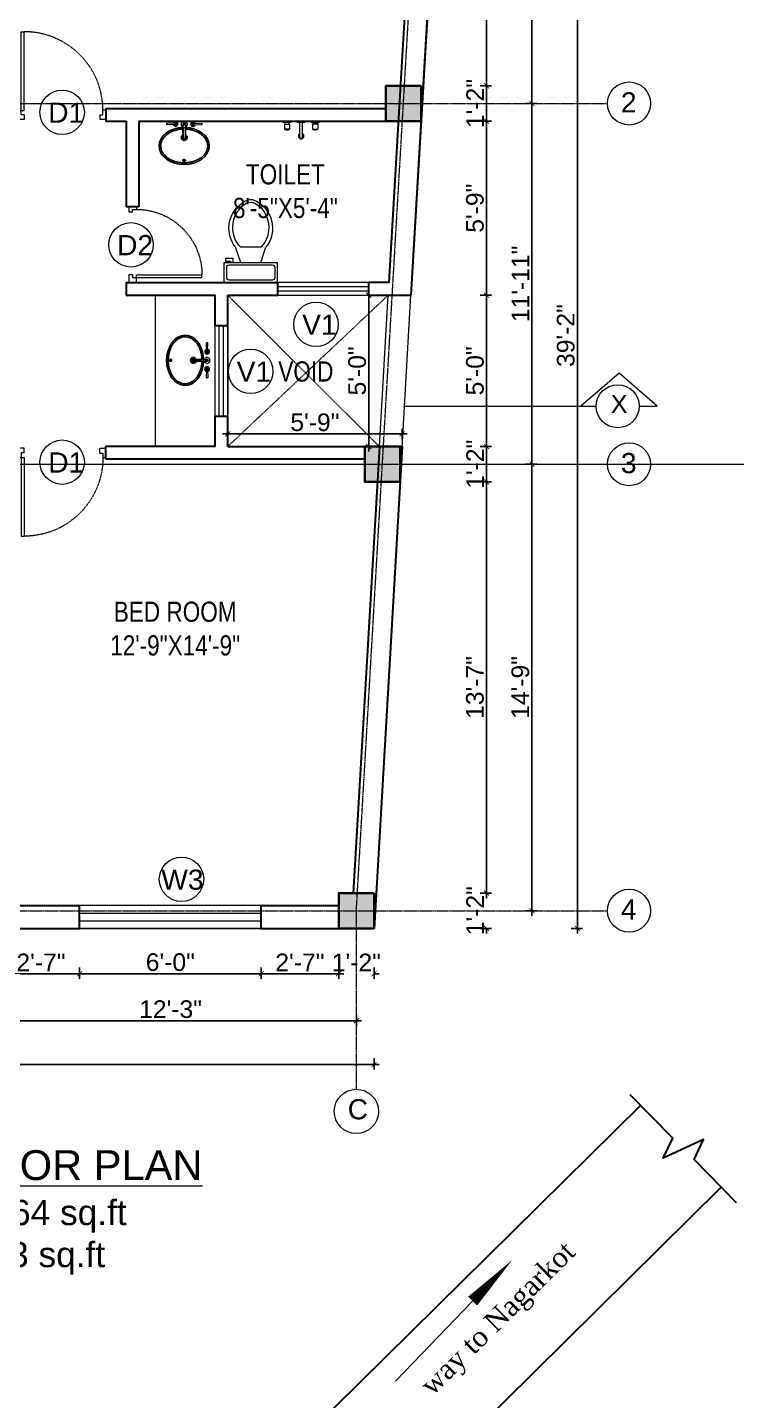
# Model space of a CAD drawing. Header units: inches. Extents: x 84707 to 107235, y 3922 to 10323.
# Drawn here: x 95541 to 95823, y 9498 to 10043 of the extents above; entities that cross this region are included whole.
import ezdxf

# ---------------------------------------------------------------- set-up
doc = ezdxf.new("R2010")
doc.units = ezdxf.units.IN
doc.header["$MEASUREMENT"] = 0
doc.linetypes.add('CENTER', pattern=[2, 1.25, -0.25, 0.25, -0.25])
doc.linetypes.add('HIDDEN', pattern=[0.375, 0.25, -0.125])
for name, color, linetype, lineweight in [('Annotate-Lite.w', 4, 'Continuous', 9), ('Annotations-Bold.w', 2, 'Continuous', 13), ('COLOUM', 3, 'Continuous', 35), ('DIM-2', 4, 'Continuous', 20), ('Door-Window.w', 4, 'Continuous', 15), ('Fittings', 9, 'Continuous', 5), ('furniture', 45, 'Continuous', 0), ('FURNT', 31, 'Continuous', 15), ('HA', 254, 'Continuous', 9), ('hatch', 9, 'Continuous', 0), ('text', 7, 'Continuous', 5), ('TEXTLAYER', 7, 'Continuous', 18), ('wall', 240, 'Continuous', 30), ('wall light', 6, 'Continuous', 18), ('window', 130, 'Continuous', 13)]:
    doc.layers.add(name, color=color, linetype=linetype, lineweight=lineweight)
doc.styles.add('ARAIL', font='arial.ttf')
doc.styles.add('arial 1000', font='arial.ttf')
doc.styles.add('DIM', font='arial.ttf', dxfattribs={"width": 0.8})
doc.styles.add('gaurav', font='arial.ttf')
doc.dimstyles.new('8 inch dim', dxfattribs={"dimtxt": 7, "dimasz": 2, "dimexe": 2, "dimexo": 1, "dimgap": 1, "dimtad": 1, "dimdec": 0, "dimzin": 3, "dimdsep": 46, "dimlunit": 4, "dimtxsty": 'ARAIL', "dimblk": 'ARCHTICK', "dimcen": 0.09, "dimdle": 2, "dimadec": 0, "dimazin": 0, "dimtfac": 1, "dimtdec": 0, "dimtix": 1, "dimtofl": 0, "dimtmove": 1, "dimatfit": 3, "dimldrblk": 'ARCHTICK', "dimfxlon": 1, "dimtolj": 1, "dimtzin": 0, "dimarcsym": 0})

# ---------------------------------------------------------------- blocks, each defined once
blk = doc.blocks.new('column 14')
at = {"layer": 'COLOUM'}
h = blk.add_hatch(color=256, dxfattribs=at)
h.dxf.hatch_style = 1
h.paths.add_polyline_path([(7, 7), (-7, 7), (-7, -7), (7, -7)])
blk.add_lwpolyline([(7, 7), (7, -7), (-7, -7), (-7, 7)], close=True, dxfattribs=at)
blk = doc.blocks.new('*U9')
at = {"layer": 'Door-Window.w', "ltscale": 3}
for p, q in [((11067.44, 10097.93), (11092.24, 10116.76)), ((11092.24, 10116.76), (11093, 10115.8)), ((11068.18, 10096.96), (11093, 10115.8)), ((11063.03, 10097.66), (11065.96, 10099.89)), ((11065.96, 10099.89), (11067.44, 10097.93)), ((11065.25, 10094.74), (11063.03, 10097.66)), ((11066.71, 10095.85), (11065.25, 10094.74)), ((11065.97, 10096.82), (11067.44, 10097.93)), ((11066.71, 10095.85), (11065.97, 10096.82)), ((11067.44, 10097.93), (11068.18, 10096.96)), ((11084.8, 10072.06), (11083.33, 10070.95)), ((11084.81, 10068.99), (11083.33, 10070.95)), ((11084.8, 10072.06), (11085.54, 10071.08)), ((11084.81, 10068.99), (11087.74, 10071.22)), ((11085.54, 10071.08), (11087, 10072.19)), ((11087.74, 10071.22), (11087, 10072.19))]:
    blk.add_line(p, q, dxfattribs=at)
at = {"layer": 'Door-Window.w', "color": 9, "linetype": 'HIDDEN', "lineweight": 18}
blk.add_arc((11068.18, 10096.96), 31.16, 307.2347, 37.1906, dxfattribs=at)
blk = doc.blocks.new('Toilet - top')
at = {"layer": 'furniture'}
for p, q in [((9.5, -6), (9.5, -2)), ((-10, -8.5), (-8, -8.5)), ((-10, -9.5), (-10, -8.5)), ((-7, -9.5), (-10, -9.5)), ((-8, -8.5), (-8, -8)), ((-7, -8), (-7, -9.5)), ((-4, -8), (-6, -14)), ((4, -8), (6, -14)), ((4, -14), (-4, -14))]:
    blk.add_line(p, q, dxfattribs=at)
blk.add_lwpolyline([(10.5, -8), (10.5, 0), (-10.5, 0), (-10.5, -8)], close=True, dxfattribs=at)
for points in [[(-9.5, -2), (-9.5, -6)], [(8.5, -1), (-8.5, -1)], [(-8.5, -7), (8.5, -7)]]:
    blk.add_lwpolyline(points, dxfattribs=at)
for centre, radius, start, end in [((-8.62, -1.88), 0.884, 81.8699, 188.1301), ((8.62, -1.88), 0.884, 351.8699, 98.1301), ((-8.62, -6.12), 0.884, 171.8699, 278.1301), ((8.62, -6.12), 0.884, 261.8699, 8.1301), ((3.52, -21.58), 12.17, 141.4691, 247.9714), ((4.2, -21.82), 11.33, 136.3677, 238.9468), ((-3.52, -21.58), 12.17, 292.0284, 38.5307), ((-4.2, -21.82), 11.33, 301.053, 43.6321), ((0, -27.88), 4, 245.7318, 294.2682), ((0, -29), 4, 254.8605, 285.1395)]:
    blk.add_arc(centre, radius, start, end, dxfattribs=at)
blk = doc.blocks.new('A$C604E024C')
at = {"layer": 'hatch', "color": 9, "linetype": 'ByBlock'}
for p, q in [((-107, 6), (-198, 9)), ((-101, 4), (-101, -4)), ((-101, 4), (-101, 1)), ((-101, 4), (-101, 4)), ((-101, 1), (-97, 1)), ((-101, 0), (-101, -4)), ((-101, 0), (-97, 0)), ((-97, 4), (-97, 1)), ((-97, 4), (-96, 4)), ((-96, 4), (-96, -4)), ((-6, 4), (-6, -4)), ((-6, 4), (-5, 4)), ((-5, 4), (-5, -4)), ((0, 13), (0, -13)), ((1, 4), (1, -4)), ((1, 4), (3, 4)), ((2, 4), (2, 1)), ((2, 4), (3, 4)), ((2, 1), (3, 1)), ((100, 2), (101, 2)), ((107, 6), (198, 9)), ((199, 8), (199, -8)), ((-107, -6), (-198, -9)), ((-101, -4), (-101, -4)), ((-101, -4), (-101, -4)), ((-97, 0), (-97, -4)), ((-97, -4), (-96, -4)), ((-96, -4), (-96, -4)), ((-6, -4), (-1, -4)), ((-5, -4), (-1, -4)), ((-1, -4), (-1, -4)), ((1, -4), (3, -4)), ((2, 0), (2, -4)), ((2, 0), (3, 0)), ((2, -4), (3, -4)), ((100, -2), (101, -2)), ((107, -6), (198, -9))]:
    blk.add_line(p, q, dxfattribs=at)
for points in [[(35, -3), (35, -3, 0.267949), (35, 2), (20, 29, 0.267949), (15, 31), (-15, 31, 0.267949), (-20, 29), (-35, 2, 0.267949), (-35, -3)], [(0, 13), (-5, 13, 0.267949), (-9, 10), (-13, 2, 0.267949), (-13, -3), (-9, -10, 0.267949), (-5, -13), (0, -13)], [(0, 13), (5, 13, -0.267949), (9, 10), (13, 2, -0.267949), (13, -3), (9, -10, -0.267949), (5, -13), (0, -13)], [(-15, -149, 0.267949), (-15, -154), (-9, -163, 0.267949), (-5, -166), (0, -166)], [(15, -149, -0.267949), (15, -154), (9, -163, -0.267949), (5, -166), (0, -166)]]:
    blk.add_lwpolyline(points, format="xyb", dxfattribs=at)
for centre, radius, start, end in [((-148, 0), 51.6, 171.6285, 188.3715), ((-198, 8), 1, 88.5767, 180), ((-99, 0), 27.8, 193.9353, 166.0647), ((-99, 0), 16.1, 203.4772, 156.5228), ((-99, 0), 13.6, 207.8254, 152.1746), ((-99, 0), 10.7, 215.7665, 144.2335), ((3, 2), 1.6, 270, 90.0142), ((3, 2), 2.2, 301.4048, 90), ((3, -2), 2.5, 270, 62.7097), ((99, 0), 27.8, 13.9353, 346.0647), ((99, 0), 16.1, 23.4772, 336.5228), ((99, 0), 13.6, 27.8254, 332.1746), ((99, 0), 10.7, 35.7665, 324.2335), ((198, 8), 1, 0, 91.4233), ((-198, -8), 1, 180, 271.4233), ((-325, -117), 312, 354.1333, 21.5654), ((-1093, -110), 1085, 357.1828, 5.6778), ((3, -2), 1.9, 270, 90), ((1084, -109), 1075, 174.3028, 182.8736), ((325, -117), 312, 158.4157, 185.9255), ((198, -8), 1, 268.5767, 0)]:
    blk.add_arc(centre, radius, start, end, dxfattribs=at)
blk.add_ellipse((99, 0), major_axis=(0, 4.4), ratio=0.647537, start_param=-0.996154, end_param=4.137747, dxfattribs=at)
blk.add_open_spline([(100, 2), (100, 3), (100, 3), (100, 3), (99, 4), (99, 4), (99, 4), (99, 4), (98, 4), (98, 4), (98, 3), (97, 3), (97, 3), (97, 2), (97, 2), (96, 1), (96, 0), (96, 0), (96, -2), (97, -2), (97, -3), (97, -3), (98, -4), (98, -4), (99, -4), (99, -4), (99, -4), (100, -3), (100, -3), (100, -3), (100, -2)], degree=3, knots=[5.296065, 5.296065, 5.296065, 5.296065, 5.668493, 5.668493, 6.044953, 6.044953, 6.283185, 6.283185, 6.283185, 6.618814, 6.618814, 6.954443, 6.954443, 7.290072, 7.290072, 7.6257, 7.6257, 8.094621, 8.094621, 8.563542, 8.563542, 8.940002, 8.940002, 9.316461, 9.316461, 9.692921, 9.692921, 10.069381, 10.069381, 10.411893, 10.411893, 10.411893, 10.411893], dxfattribs=at)
blk = doc.blocks.new('basin')
at = {"layer": 'furniture', "lineweight": -3}
for radius, start, end in [(1.14, 113.503, 66.2712), (0.79, 126.715, 52.8739)]:
    blk.add_arc((134195.31, -39122.53), radius, start, end, dxfattribs=at)
at = {"layer": 'furniture'}
blk.add_ellipse((134195.31, -39125.83), major_axis=(-9.97, 0), ratio=0.736887, start_param=4.757716, end_param=10.948885, dxfattribs=at)
at = {"layer": 'furniture', "linetype": 'ByBlock'}
blk.add_ellipse((134195.31, -39125.83), major_axis=(9.97, 0), ratio=0.736887, dxfattribs=at)
at = {"layer": 'furniture', "lineweight": -3}
blk.add_ellipse((134195.31, -39131.57), major_axis=(0.448, 0), ratio=0.674502, dxfattribs=at)
blk.add_open_spline([(134194.69, -39119.15), (134194.32, -39119.17), (134193.96, -39119.2), (134193.09, -39119.32), (134192.57, -39119.42), (134191.58, -39119.69), (134191.1, -39119.85), (134190.19, -39120.23), (134189.76, -39120.45), (134188.95, -39120.93), (134188.57, -39121.2), (134187.89, -39121.77), (134187.59, -39122.07), (134187.06, -39122.71), (134186.83, -39123.04), (134186.45, -39123.73), (134186.3, -39124.08), (134186.09, -39124.79), (134186.03, -39125.15), (134185.99, -39125.61), (134185.99, -39125.72), (134185.99, -39125.83), (134185.99, -39126.08), (134186.01, -39126.34), (134186.11, -39126.94), (134186.2, -39127.29), (134186.47, -39127.97), (134186.64, -39128.31), (134187.06, -39128.96), (134187.31, -39129.28), (134187.88, -39129.88), (134188.2, -39130.16), (134188.9, -39130.7), (134189.28, -39130.94), (134190.1, -39131.39), (134190.53, -39131.59), (134191.45, -39131.93), (134191.92, -39132.08), (134192.9, -39132.31), (134193.4, -39132.4), (134194.43, -39132.51), (134194.94, -39132.53), (134195.97, -39132.52), (134196.49, -39132.48), (134197.5, -39132.35), (134198, -39132.25), (134198.97, -39132), (134199.44, -39131.84), (134200.34, -39131.48), (134200.76, -39131.27), (134201.56, -39130.8), (134201.93, -39130.55), (134202.61, -39130), (134202.91, -39129.71), (134203.45, -39129.1), (134203.69, -39128.78), (134204.08, -39128.12), (134204.24, -39127.78), (134204.48, -39127.09), (134204.56, -39126.74), (134204.64, -39126.04), (134204.64, -39125.69), (134204.57, -39124.98), (134204.49, -39124.62), (134204.25, -39123.91), (134204.09, -39123.56), (134203.69, -39122.89), (134203.45, -39122.56), (134202.89, -39121.93), (134202.58, -39121.63), (134201.88, -39121.07), (134201.49, -39120.81), (134200.67, -39120.35), (134200.22, -39120.13), (134199.3, -39119.77), (134198.81, -39119.62), (134197.81, -39119.37), (134197.29, -39119.28), (134196.49, -39119.19), (134196.22, -39119.16), (134195.94, -39119.15)], degree=3, knots=[4.778413, 4.778413, 4.778413, 4.778413, 4.89303, 4.89303, 5.060537, 5.060537, 5.228045, 5.228045, 5.395552, 5.395552, 5.56306, 5.56306, 5.730567, 5.730567, 5.898075, 5.898075, 6.065582, 6.065582, 6.233089, 6.233089, 6.283185, 6.283185, 6.283185, 6.401225, 6.401225, 6.564378, 6.564378, 6.727532, 6.727532, 6.890685, 6.890685, 7.053839, 7.053839, 7.216992, 7.216992, 7.380146, 7.380146, 7.543299, 7.543299, 7.706452, 7.706452, 7.869606, 7.869606, 8.032759, 8.032759, 8.195913, 8.195913, 8.359066, 8.359066, 8.52222, 8.52222, 8.685373, 8.685373, 8.848527, 8.848527, 9.01168, 9.01168, 9.174834, 9.174834, 9.337987, 9.337987, 9.501141, 9.501141, 9.668648, 9.668648, 9.836155, 9.836155, 10.003663, 10.003663, 10.17117, 10.17117, 10.338678, 10.338678, 10.506185, 10.506185, 10.673693, 10.673693, 10.8412, 10.8412, 10.929386, 10.929386, 10.929386, 10.929386], dxfattribs=at)
at = {"layer": 'furniture'}
blk.add_open_spline([(134195.86, -39131.57), (134195.86, -39131.55), (134195.86, -39131.52), (134195.84, -39131.46), (134195.83, -39131.44), (134195.79, -39131.36), (134195.75, -39131.32), (134195.66, -39131.25), (134195.6, -39131.23), (134195.46, -39131.18), (134195.36, -39131.16), (134195.17, -39131.17), (134195.07, -39131.2), (134194.94, -39131.27), (134194.9, -39131.3), (134194.83, -39131.37), (134194.8, -39131.4), (134194.77, -39131.48), (134194.76, -39131.52), (134194.75, -39131.6), (134194.76, -39131.65), (134194.79, -39131.73), (134194.81, -39131.76), (134194.87, -39131.83), (134194.9, -39131.86), (134194.98, -39131.9), (134195.02, -39131.92), (134195.15, -39131.97), (134195.25, -39131.99), (134195.44, -39131.98), (134195.54, -39131.95), (134195.67, -39131.89), (134195.72, -39131.85), (134195.79, -39131.78), (134195.81, -39131.75), (134195.85, -39131.67), (134195.86, -39131.63), (134195.86, -39131.58), (134195.86, -39131.58), (134195.86, -39131.57)], degree=3, knots=[0, 0, 0, 0, 0.188397, 0.188397, 0.376794, 0.376794, 0.73698, 0.73698, 1.097166, 1.097166, 1.657793, 1.657793, 2.21842, 2.21842, 2.564182, 2.564182, 2.840364, 2.840364, 3.116547, 3.116547, 3.39273, 3.39273, 3.668913, 3.668913, 3.945096, 3.945096, 4.221279, 4.221279, 4.783807, 4.783807, 5.346334, 5.346334, 5.697184, 5.697184, 5.974645, 5.974645, 6.252106, 6.252106, 6.283185, 6.283185, 6.283185, 6.283185], dxfattribs=at)
at = {"layer": 'furniture', "xscale": 0.03499430959345774, "yscale": 0.03499430959345774, "zscale": 0.03499430959345774, "rotation": 359.9929103328581}
blk.add_blockref('A$C604E024C', (134195.31, -39117.12), dxfattribs=at)
blk = doc.blocks.new('_ArchTick')
at = {"color": 0, "linetype": 'ByBlock', "const_width": 0.15}
blk.add_lwpolyline([(-0.5, -0.5), (0.5, 0.5)], dxfattribs=at)
blk = doc.blocks.new('*D87')
at = {"layer": 'Defpoints', "color": 0, "transparency": 16777216}
for p in [(95620.83, 9881.54), (95620.83, 9876.52), (95689.95, 9876.52)]:
    blk.add_point(p, dxfattribs=at)
at = {"layer": 'DIM-2', "color": 0, "lineweight": -2, "transparency": 16777216}
for p, q in [((95691.95, 9881.54), (95618.83, 9881.54)), ((95620.83, 9879.04), (95620.83, 9883.54)), ((95689.95, 9879.04), (95689.95, 9883.54))]:
    blk.add_line(p, q, dxfattribs=at)
at = {"layer": 'DIM-2', "color": 0, "lineweight": -2, "transparency": 16777216, "xscale": 2, "yscale": 2, "zscale": 2, "rotation": 180}
blk.add_blockref('_ArchTick', (95620.83, 9881.54), dxfattribs=at)
at = {"layer": 'DIM-2', "color": 0, "lineweight": -2, "transparency": 16777216, "xscale": 2, "yscale": 2, "zscale": 2}
blk.add_blockref('_ArchTick', (95689.95, 9881.54), dxfattribs=at)
at = {"layer": 'DIM-2', "color": 0, "transparency": 16777216, "insert": (95655.39, 9886.11), "char_height": 7, "attachment_point": 5, "style": 'ARAIL'}
blk.add_mtext('\\A1;5\'-9"', dxfattribs=at)
blk = doc.blocks.new('*D46')
at = {"layer": 'Defpoints', "color": 0, "transparency": 16777216}
for p in [(95531.54, 9685.52), (95562.09, 9685.52), (95562.09, 9667.52)]:
    blk.add_point(p, dxfattribs=at)
at = {"layer": 'DIM-2', "color": 0, "lineweight": -2, "transparency": 16777216}
for p, q in [((95529.54, 9667.52), (95564.09, 9667.52)), ((95531.54, 9670.02), (95531.54, 9665.52)), ((95562.09, 9670.02), (95562.09, 9665.52))]:
    blk.add_line(p, q, dxfattribs=at)
at = {"layer": 'DIM-2', "color": 0, "lineweight": -2, "transparency": 16777216, "xscale": 2, "yscale": 2, "zscale": 2, "rotation": 180}
blk.add_blockref('_ArchTick', (95531.54, 9667.52), dxfattribs=at)
at = {"layer": 'DIM-2', "color": 0, "lineweight": -2, "transparency": 16777216, "xscale": 2, "yscale": 2, "zscale": 2}
blk.add_blockref('_ArchTick', (95562.09, 9667.52), dxfattribs=at)
at = {"layer": 'DIM-2', "color": 0, "transparency": 16777216, "insert": (95546.81, 9672.03), "char_height": 7, "attachment_point": 5, "style": 'ARAIL'}
blk.add_mtext('\\A1;2\'-7"', dxfattribs=at)
blk = doc.blocks.new('*D47')
at = {"layer": 'Defpoints', "color": 0, "transparency": 16777216}
for p in [(95562.09, 9685.52), (95634.09, 9685.52), (95634.09, 9667.52)]:
    blk.add_point(p, dxfattribs=at)
at = {"layer": 'DIM-2', "color": 0, "lineweight": -2, "transparency": 16777216}
for p, q in [((95560.09, 9667.52), (95636.09, 9667.52)), ((95562.09, 9670.02), (95562.09, 9665.52)), ((95634.09, 9670.02), (95634.09, 9665.52))]:
    blk.add_line(p, q, dxfattribs=at)
at = {"layer": 'DIM-2', "color": 0, "lineweight": -2, "transparency": 16777216, "xscale": 2, "yscale": 2, "zscale": 2, "rotation": 180}
blk.add_blockref('_ArchTick', (95562.09, 9667.52), dxfattribs=at)
at = {"layer": 'DIM-2', "color": 0, "lineweight": -2, "transparency": 16777216, "xscale": 2, "yscale": 2, "zscale": 2}
blk.add_blockref('_ArchTick', (95634.09, 9667.52), dxfattribs=at)
at = {"layer": 'DIM-2', "color": 0, "transparency": 16777216, "insert": (95598.09, 9672.09), "char_height": 7, "attachment_point": 5, "style": 'ARAIL'}
blk.add_mtext('\\A1;6\'-0"', dxfattribs=at)
blk = doc.blocks.new('*D48')
at = {"layer": 'Defpoints', "color": 0, "transparency": 16777216}
for p in [(95634.09, 9685.52), (95664.82, 9685.52), (95664.82, 9667.52)]:
    blk.add_point(p, dxfattribs=at)
at = {"layer": 'DIM-2', "color": 0, "lineweight": -2, "transparency": 16777216}
for p, q in [((95632.09, 9667.52), (95666.82, 9667.52)), ((95634.09, 9670.02), (95634.09, 9665.52)), ((95664.82, 9670.02), (95664.82, 9665.52))]:
    blk.add_line(p, q, dxfattribs=at)
at = {"layer": 'DIM-2', "color": 0, "lineweight": -2, "transparency": 16777216, "xscale": 2, "yscale": 2, "zscale": 2, "rotation": 180}
blk.add_blockref('_ArchTick', (95634.09, 9667.52), dxfattribs=at)
at = {"layer": 'DIM-2', "color": 0, "lineweight": -2, "transparency": 16777216, "xscale": 2, "yscale": 2, "zscale": 2}
blk.add_blockref('_ArchTick', (95664.82, 9667.52), dxfattribs=at)
at = {"layer": 'DIM-2', "color": 0, "transparency": 16777216, "insert": (95649.45, 9672.03), "char_height": 7, "attachment_point": 5, "style": 'ARAIL'}
blk.add_mtext('\\A1;2\'-7"', dxfattribs=at)
blk = doc.blocks.new('*D49')
at = {"layer": 'Defpoints', "color": 0, "transparency": 16777216}
for p in [(95664.82, 9685.52), (95678.82, 9685.52), (95678.82, 9667.52)]:
    blk.add_point(p, dxfattribs=at)
at = {"layer": 'DIM-2', "color": 0, "lineweight": -2, "transparency": 16777216}
for p, q in [((95664.82, 9667.52), (95662.82, 9667.52)), ((95664.82, 9670.02), (95664.82, 9665.52)), ((95678.82, 9670.02), (95678.82, 9665.52)), ((95678.82, 9667.52), (95680.82, 9667.52))]:
    blk.add_line(p, q, dxfattribs=at)
at = {"layer": 'DIM-2', "color": 0, "lineweight": -2, "transparency": 16777216, "xscale": 2, "yscale": 2, "zscale": 2}
blk.add_blockref('_ArchTick', (95664.82, 9667.52), dxfattribs=at)
at = {"layer": 'DIM-2', "color": 0, "lineweight": -2, "transparency": 16777216, "xscale": 2, "yscale": 2, "zscale": 2, "rotation": 180}
blk.add_blockref('_ArchTick', (95678.82, 9667.52), dxfattribs=at)
at = {"layer": 'DIM-2', "color": 0, "transparency": 16777216, "insert": (95671.82, 9672.03), "char_height": 7, "attachment_point": 5, "style": 'ARAIL'}
blk.add_mtext('\\A1;1\'-2"', dxfattribs=at)
blk = doc.blocks.new('*D51')
at = {"layer": 'Defpoints', "color": 0, "transparency": 16777216}
for p in [(95524.54, 9684.88), (95671.82, 9685.52), (95671.82, 9648.88)]:
    blk.add_point(p, dxfattribs=at)
at = {"layer": 'DIM-2', "color": 0, "lineweight": -2, "transparency": 16777216}
for p, q in [((95524.54, 9651.38), (95524.54, 9646.88)), ((95671.82, 9651.38), (95671.82, 9646.88)), ((95522.54, 9648.88), (95673.82, 9648.88))]:
    blk.add_line(p, q, dxfattribs=at)
at = {"layer": 'DIM-2', "color": 0, "lineweight": -2, "transparency": 16777216, "xscale": 2, "yscale": 2, "zscale": 2, "rotation": 180}
blk.add_blockref('_ArchTick', (95524.54, 9648.88), dxfattribs=at)
at = {"layer": 'DIM-2', "color": 0, "lineweight": -2, "transparency": 16777216, "xscale": 2, "yscale": 2, "zscale": 2}
blk.add_blockref('_ArchTick', (95671.82, 9648.88), dxfattribs=at)
at = {"layer": 'DIM-2', "color": 0, "transparency": 16777216, "insert": (95598.18, 9653.45), "char_height": 7, "attachment_point": 5, "style": 'ARAIL'}
blk.add_mtext('\\A1;12\'-3"', dxfattribs=at)
blk = doc.blocks.new('*D52')
at = {"layer": 'Defpoints', "color": 0, "transparency": 16777216}
for p in [(95347.54, 9685.52), (95678.82, 9685.52), (95347.54, 9631.52)]:
    blk.add_point(p, dxfattribs=at)
at = {"layer": 'DIM-2', "color": 0, "lineweight": -2, "transparency": 16777216}
for p, q in [((95680.82, 9631.52), (95345.54, 9631.52)), ((95347.54, 9634.02), (95347.54, 9629.52)), ((95678.82, 9634.02), (95678.82, 9629.52))]:
    blk.add_line(p, q, dxfattribs=at)
at = {"layer": 'DIM-2', "color": 0, "lineweight": -2, "transparency": 16777216, "xscale": 2, "yscale": 2, "zscale": 2, "rotation": 180}
blk.add_blockref('_ArchTick', (95347.54, 9631.52), dxfattribs=at)
at = {"layer": 'DIM-2', "color": 0, "lineweight": -2, "transparency": 16777216, "xscale": 2, "yscale": 2, "zscale": 2}
blk.add_blockref('_ArchTick', (95678.82, 9631.52), dxfattribs=at)
at = {"layer": 'DIM-2', "color": 0, "transparency": 16777216, "insert": (95513.18, 9636.03), "char_height": 7, "attachment_point": 5, "style": 'ARAIL'}
blk.add_mtext('\\A1;27\'-7"', dxfattribs=at)
blk = doc.blocks.new('*D59')
at = {"layer": 'Defpoints', "color": 0, "transparency": 16777216}
for p in [(95705.41, 10141.52), (95697.48, 10019.52), (95723.41, 10019.52)]:
    blk.add_point(p, dxfattribs=at)
at = {"layer": 'DIM-2', "color": 0, "lineweight": -2, "transparency": 16777216}
for p, q in [((95720.91, 10141.52), (95725.41, 10141.52)), ((95723.41, 10143.52), (95723.41, 10017.52)), ((95720.91, 10019.52), (95725.41, 10019.52))]:
    blk.add_line(p, q, dxfattribs=at)
at = {"layer": 'DIM-2', "color": 0, "lineweight": -2, "transparency": 16777216, "xscale": 2, "yscale": 2, "zscale": 2}
for p, rotation in [((95723.41, 10141.52), 90), ((95723.41, 10019.52), 270)]:
    blk.add_blockref('_ArchTick', p, dxfattribs=dict(at, rotation=rotation))
at = {"layer": 'DIM-2', "color": 0, "transparency": 16777216, "insert": (95718.84, 10080.52), "char_height": 7, "attachment_point": 5, "rotation": 90, "style": 'ARAIL'}
blk.add_mtext('\\A1;10\'-2"', dxfattribs=at)
blk = doc.blocks.new('*D60')
at = {"layer": 'Defpoints', "color": 0, "transparency": 16777216}
for p in [(95697.48, 10019.52), (95697.48, 10005.52), (95723.41, 10005.52)]:
    blk.add_point(p, dxfattribs=at)
at = {"layer": 'DIM-2', "color": 0, "lineweight": -2, "transparency": 16777216}
for p, q in [((95723.41, 10021.52), (95723.41, 10003.52)), ((95720.91, 10019.52), (95725.41, 10019.52)), ((95720.91, 10005.52), (95725.41, 10005.52))]:
    blk.add_line(p, q, dxfattribs=at)
at = {"layer": 'DIM-2', "color": 0, "lineweight": -2, "transparency": 16777216, "xscale": 2, "yscale": 2, "zscale": 2}
for p, rotation in [((95723.41, 10019.52), 90), ((95723.41, 10005.52), 270)]:
    blk.add_blockref('_ArchTick', p, dxfattribs=dict(at, rotation=rotation))
at = {"layer": 'DIM-2', "color": 0, "transparency": 16777216, "insert": (95718.9, 10012.52), "char_height": 7, "attachment_point": 5, "rotation": 90, "style": 'ARAIL'}
blk.add_mtext('\\A1;1\'-2"', dxfattribs=at)
blk = doc.blocks.new('*D61')
at = {"layer": 'Defpoints', "color": 0, "transparency": 16777216}
for p in [(95697.48, 10005.52), (95693.45, 9936.52), (95723.41, 9936.52)]:
    blk.add_point(p, dxfattribs=at)
at = {"layer": 'DIM-2', "color": 0, "lineweight": -2, "transparency": 16777216}
for p, q in [((95720.91, 10005.52), (95725.41, 10005.52)), ((95723.41, 10007.52), (95723.41, 9934.52)), ((95720.91, 9936.52), (95725.41, 9936.52))]:
    blk.add_line(p, q, dxfattribs=at)
at = {"layer": 'DIM-2', "color": 0, "lineweight": -2, "transparency": 16777216, "xscale": 2, "yscale": 2, "zscale": 2}
for p, rotation in [((95723.41, 10005.52), 90), ((95723.41, 9936.52), 270)]:
    blk.add_blockref('_ArchTick', p, dxfattribs=dict(at, rotation=rotation))
at = {"layer": 'DIM-2', "color": 0, "transparency": 16777216, "insert": (95718.84, 9971.02), "char_height": 7, "attachment_point": 5, "rotation": 90, "style": 'ARAIL'}
blk.add_mtext('\\A1;5\'-9"', dxfattribs=at)
blk = doc.blocks.new('*D62')
at = {"layer": 'Defpoints', "color": 0, "transparency": 16777216}
for p in [(95693.45, 9936.52), (95689.95, 9876.52), (95723.41, 9876.52)]:
    blk.add_point(p, dxfattribs=at)
at = {"layer": 'DIM-2', "color": 0, "lineweight": -2, "transparency": 16777216}
for p, q in [((95720.91, 9936.52), (95725.41, 9936.52)), ((95723.41, 9938.52), (95723.41, 9874.52)), ((95720.91, 9876.52), (95725.41, 9876.52))]:
    blk.add_line(p, q, dxfattribs=at)
at = {"layer": 'DIM-2', "color": 0, "lineweight": -2, "transparency": 16777216, "xscale": 2, "yscale": 2, "zscale": 2}
for p, rotation in [((95723.41, 9936.52), 90), ((95723.41, 9876.52), 270)]:
    blk.add_blockref('_ArchTick', p, dxfattribs=dict(at, rotation=rotation))
at = {"layer": 'DIM-2', "color": 0, "transparency": 16777216, "insert": (95718.84, 9906.52), "char_height": 7, "attachment_point": 5, "rotation": 90, "style": 'ARAIL'}
blk.add_mtext('\\A1;5\'-0"', dxfattribs=at)
blk = doc.blocks.new('*D63')
at = {"layer": 'Defpoints', "color": 0, "transparency": 16777216}
for p in [(95689.95, 9876.52), (95689.14, 9862.52), (95723.41, 9862.52)]:
    blk.add_point(p, dxfattribs=at)
at = {"layer": 'DIM-2', "color": 0, "lineweight": -2, "transparency": 16777216}
for p, q in [((95720.91, 9876.52), (95725.41, 9876.52)), ((95723.41, 9878.52), (95723.41, 9860.52)), ((95720.91, 9862.52), (95725.41, 9862.52))]:
    blk.add_line(p, q, dxfattribs=at)
at = {"layer": 'DIM-2', "color": 0, "lineweight": -2, "transparency": 16777216, "xscale": 2, "yscale": 2, "zscale": 2}
for p, rotation in [((95723.41, 9876.52), 90), ((95723.41, 9862.52), 270)]:
    blk.add_blockref('_ArchTick', p, dxfattribs=dict(at, rotation=rotation))
at = {"layer": 'DIM-2', "color": 0, "transparency": 16777216, "insert": (95718.9, 9869.52), "char_height": 7, "attachment_point": 5, "rotation": 90, "style": 'ARAIL'}
blk.add_mtext('\\A1;1\'-2"', dxfattribs=at)
blk = doc.blocks.new('*D53')
at = {"layer": 'Defpoints', "color": 0, "transparency": 16777216}
for p in [(95689.14, 9862.52), (95678.82, 9699.52), (95723.41, 9699.52)]:
    blk.add_point(p, dxfattribs=at)
at = {"layer": 'DIM-2', "color": 0, "lineweight": -2, "transparency": 16777216}
for p, q in [((95723.41, 9864.52), (95723.41, 9697.52)), ((95720.91, 9862.52), (95725.41, 9862.52)), ((95720.91, 9699.52), (95725.41, 9699.52))]:
    blk.add_line(p, q, dxfattribs=at)
at = {"layer": 'DIM-2', "color": 0, "lineweight": -2, "transparency": 16777216, "xscale": 2, "yscale": 2, "zscale": 2}
for p, rotation in [((95723.41, 9862.52), 90), ((95723.41, 9699.52), 270)]:
    blk.add_blockref('_ArchTick', p, dxfattribs=dict(at, rotation=rotation))
at = {"layer": 'DIM-2', "color": 0, "transparency": 16777216, "insert": (95718.83, 9781.02), "char_height": 7, "attachment_point": 5, "rotation": 90, "style": 'ARAIL'}
blk.add_mtext('\\A1;13\'-7"', dxfattribs=at)
blk = doc.blocks.new('*D54')
at = {"layer": 'Defpoints', "color": 0, "transparency": 16777216}
for p in [(95678.82, 9699.52), (95678.82, 9685.52), (95723.41, 9685.52)]:
    blk.add_point(p, dxfattribs=at)
at = {"layer": 'DIM-2', "color": 0, "lineweight": -2, "transparency": 16777216}
for p, q in [((95723.41, 9699.52), (95723.41, 9701.52)), ((95720.91, 9699.52), (95725.41, 9699.52)), ((95720.91, 9685.52), (95725.41, 9685.52)), ((95723.41, 9685.52), (95723.41, 9683.52))]:
    blk.add_line(p, q, dxfattribs=at)
at = {"layer": 'DIM-2', "color": 0, "lineweight": -2, "transparency": 16777216, "xscale": 2, "yscale": 2, "zscale": 2}
for p, rotation in [((95723.41, 9699.52), 270), ((95723.41, 9685.52), 90)]:
    blk.add_blockref('_ArchTick', p, dxfattribs=dict(at, rotation=rotation))
at = {"layer": 'DIM-2', "color": 0, "transparency": 16777216, "insert": (95718.9, 9692.52), "char_height": 7, "attachment_point": 5, "rotation": 90, "style": 'ARAIL'}
blk.add_mtext('\\A1;1\'-2"', dxfattribs=at)
blk = doc.blocks.new('*D55')
at = {"layer": 'Defpoints', "color": 0, "transparency": 16777216}
for p in [(95682.14, 9869.52), (95741.41, 9869.52), (95671.82, 9692.52)]:
    blk.add_point(p, dxfattribs=at)
at = {"layer": 'DIM-2', "color": 0, "lineweight": -2, "transparency": 16777216}
for p, q in [((95738.91, 9869.52), (95743.41, 9869.52)), ((95741.41, 9690.52), (95741.41, 9871.52)), ((95738.91, 9692.52), (95743.41, 9692.52))]:
    blk.add_line(p, q, dxfattribs=at)
at = {"layer": 'DIM-2', "color": 0, "lineweight": -2, "transparency": 16777216, "xscale": 2, "yscale": 2, "zscale": 2}
for p, rotation in [((95741.41, 9869.52), 90), ((95741.41, 9692.52), 270)]:
    blk.add_blockref('_ArchTick', p, dxfattribs=dict(at, rotation=rotation))
at = {"layer": 'DIM-2', "color": 0, "transparency": 16777216, "insert": (95736.84, 9781.02), "char_height": 7, "attachment_point": 5, "rotation": 90, "style": 'ARAIL'}
blk.add_mtext('\\A1;14\'-9"', dxfattribs=at)
blk = doc.blocks.new('*D36')
at = {"layer": 'Defpoints', "color": 0, "transparency": 16777216}
for p in [(95705.41, 10155.52), (95759.41, 10155.52), (95678.82, 9685.52)]:
    blk.add_point(p, dxfattribs=at)
at = {"layer": 'DIM-2', "color": 0, "lineweight": -2, "transparency": 16777216}
for p, q in [((95759.41, 9683.52), (95759.41, 10157.52)), ((95756.91, 10155.52), (95761.41, 10155.52)), ((95756.91, 9685.52), (95761.41, 9685.52))]:
    blk.add_line(p, q, dxfattribs=at)
at = {"layer": 'DIM-2', "color": 0, "lineweight": -2, "transparency": 16777216, "xscale": 2, "yscale": 2, "zscale": 2}
for p, rotation in [((95759.41, 10155.52), 90), ((95759.41, 9685.52), 270)]:
    blk.add_blockref('_ArchTick', p, dxfattribs=dict(at, rotation=rotation))
at = {"layer": 'DIM-2', "color": 0, "transparency": 16777216, "insert": (95754.83, 9920.52), "char_height": 7, "attachment_point": 5, "rotation": 90, "style": 'ARAIL'}
blk.add_mtext('\\A1;39\'-2"', dxfattribs=at)
blk = doc.blocks.new('*D56')
at = {"layer": 'Defpoints', "color": 0, "transparency": 16777216}
for p in [(95690.48, 10012.52), (95741.41, 10012.52), (95682.14, 9869.52)]:
    blk.add_point(p, dxfattribs=at)
at = {"layer": 'DIM-2', "color": 0, "lineweight": -2, "transparency": 16777216}
for p, q in [((95738.91, 10012.52), (95743.41, 10012.52)), ((95741.41, 9867.52), (95741.41, 10014.52)), ((95738.91, 9869.52), (95743.41, 9869.52))]:
    blk.add_line(p, q, dxfattribs=at)
at = {"layer": 'DIM-2', "color": 0, "lineweight": -2, "transparency": 16777216, "xscale": 2, "yscale": 2, "zscale": 2}
for p, rotation in [((95741.41, 10012.52), 90), ((95741.41, 9869.52), 270)]:
    blk.add_blockref('_ArchTick', p, dxfattribs=dict(at, rotation=rotation))
at = {"layer": 'DIM-2', "color": 0, "transparency": 16777216, "insert": (95736.9, 9941.02), "char_height": 7, "attachment_point": 5, "rotation": 90, "style": 'ARAIL'}
blk.add_mtext('\\A1;11\'-11"', dxfattribs=at)
blk = doc.blocks.new('*D57')
at = {"layer": 'Defpoints', "color": 0, "transparency": 16777216}
for p in [(95698.41, 10148.52), (95741.41, 10148.52), (95690.48, 10012.52)]:
    blk.add_point(p, dxfattribs=at)
at = {"layer": 'DIM-2', "color": 0, "lineweight": -2, "transparency": 16777216}
for p, q in [((95738.91, 10148.52), (95743.41, 10148.52)), ((95741.41, 10010.52), (95741.41, 10150.52)), ((95738.91, 10012.52), (95743.41, 10012.52))]:
    blk.add_line(p, q, dxfattribs=at)
at = {"layer": 'DIM-2', "color": 0, "lineweight": -2, "transparency": 16777216, "xscale": 2, "yscale": 2, "zscale": 2}
for p, rotation in [((95741.41, 10148.52), 90), ((95741.41, 10012.52), 270)]:
    blk.add_blockref('_ArchTick', p, dxfattribs=dict(at, rotation=rotation))
at = {"layer": 'DIM-2', "color": 0, "transparency": 16777216, "insert": (95736.9, 10080.52), "char_height": 7, "attachment_point": 5, "rotation": 90, "style": 'ARAIL'}
blk.add_mtext('\\A1;11\'-4"', dxfattribs=at)
blk = doc.blocks.new('*D88')
at = {"layer": 'Defpoints', "color": 0, "transparency": 16777216}
for p in [(95676.73, 9936.52), (95676.73, 9936.52), (95675.14, 9876.52)]:
    blk.add_point(p, dxfattribs=at)
at = {"layer": 'DIM-2', "color": 0, "lineweight": -2, "transparency": 16777216}
for p, q in [((95676.73, 9874.52), (95676.73, 9938.52)), ((95676.73, 9936.52), (95678.73, 9936.52)), ((95676.14, 9876.52), (95678.73, 9876.52))]:
    blk.add_line(p, q, dxfattribs=at)
at = {"layer": 'DIM-2', "color": 0, "lineweight": -2, "transparency": 16777216, "xscale": 2, "yscale": 2, "zscale": 2}
for p, rotation in [((95676.73, 9936.52), 90), ((95676.73, 9876.52), 270)]:
    blk.add_blockref('_ArchTick', p, dxfattribs=dict(at, rotation=rotation))
at = {"layer": 'DIM-2', "color": 0, "transparency": 16777216, "insert": (95672.15, 9906.52), "char_height": 7, "attachment_point": 5, "rotation": 90, "style": 'ARAIL'}
blk.add_mtext('\\A1;5\'-0"', dxfattribs=at)

msp = doc.modelspace()

# ---------------------------------------------------------------- linework, layer by layer
at = {"layer": 'Annotate-Lite.w', "ltscale": 0.005}
for centre in [(95555.2, 10009.04), (95582.49, 9956.5), (95655.86, 9924.96), (95629.91, 9906.33), (95555.2, 9870.34), (95602.52, 9704.99)]:
    msp.add_circle(centre, 8.81, dxfattribs=at)
at = {"layer": 'Annotations-Bold.w', "linetype": 'CENTER', "ltscale": 0.3}
for p, q in [((95285.12, 10012.52), (95771.37, 10012.52)), ((95285.12, 9869.52), (95771.37, 9869.52)), ((95285.12, 9692.52), (95771.37, 9692.52))]:
    msp.add_line(p, q, dxfattribs=at)
msp.add_lwpolyline([(95671.82, 9621.74), (95671.82, 9692.52), (95698.41, 10148.52), (95698.41, 10233.31)], dxfattribs=at)
at = {"layer": 'DIM-2'}
msp.add_xline((87688.48, 9869.52), (1, 0), dxfattribs=at)
msp.add_lwpolyline([(95678.82, 9685.52), (95689.95, 9876.52), (95620.83, 9876.52), (95620.83, 9936.52), (95693.45, 9936.52), (95706.23, 10155.52), (95347.54, 10155.52), (95347.54, 9685.52), (95678.82, 9685.52)], dxfattribs=at)
for centre, radius in [((95779.91, 10012.52), 8.53), ((95779.91, 9869.52), 8.53), ((95779.91, 9692.52), 8.53), ((95671.82, 9612.97), 8.77)]:
    msp.add_circle(centre, radius, dxfattribs=at)
at = {"layer": 'Fittings'}
for p, q in [((95642.86, 10005.02), (95642.86, 10005.52)), ((95645.86, 10005.52), (95642.86, 10005.52)), ((95645.86, 10005.02), (95642.86, 10005.02)), ((95643.59, 10004.28), (95643.59, 10005.02)), ((95645.13, 10004.28), (95645.13, 10005.02)), ((95645.86, 10005.02), (95645.86, 10005.52)), ((95648.44, 10005.02), (95648.44, 10005.52)), ((95651.44, 10005.52), (95648.44, 10005.52)), ((95651.44, 10005.02), (95648.44, 10005.02)), ((95649.44, 9999.19), (95649.44, 10005.02)), ((95650.44, 9999.19), (95650.44, 10005.02)), ((95651.44, 10005.02), (95651.44, 10005.52)), ((95654.02, 10005.02), (95654.02, 10005.52)), ((95657.02, 10005.52), (95654.02, 10005.52)), ((95654.02, 10005.02), (95657.02, 10005.02)), ((95654.75, 10004.28), (95654.75, 10005.02)), ((95656.28, 10004.28), (95656.28, 10005.02)), ((95657.02, 10005.02), (95657.02, 10005.52)), ((95643.34, 10004.28), (95645.38, 10004.28)), ((95643.34, 10004.28), (95643.34, 10002.29)), ((95645.38, 10002.29), (95643.34, 10002.29)), ((95645.38, 10004.28), (95645.38, 10002.29)), ((95656.54, 10004.28), (95654.5, 10004.28)), ((95654.5, 10004.28), (95654.5, 10002.29)), ((95654.5, 10002.29), (95656.54, 10002.29)), ((95656.54, 10004.28), (95656.54, 10002.29))]:
    msp.add_line(p, q, dxfattribs=at)
for centre, radius, start, end in [((95644.36, 10003.72, 0), 1.66, 240.1832, 299.8168), ((95649.94, 9999.62, 0), 1.11, 116.7926, 63.2074), ((95655.52, 10003.72, 0), 1.66, 240.1832, 299.8168), ((95649.94, 9999.19, 0), 0.5, 180, 0)]:
    msp.add_arc(centre, radius, start, end, dxfattribs=at)
at = {"layer": 'FURNT'}
msp.add_line((95592.18, 9876.45), (95592.18, 9936.52), dxfattribs=at)
at = {"layer": 'HA', "linetype": 'HIDDEN'}
for p, q in [((95620.83, 9936.52), (95680.94, 9876.52)), ((95620.83, 9876.52), (95684.44, 9936.52))]:
    msp.add_line(p, q, dxfattribs=at)
at = {"layer": 'HA'}
msp.add_lwpolyline([(95717.91, 9537.75, 5, 0, 0), (95733.56, 9553.98, 0, 0, 0)], format="xyseb", dxfattribs=at)
msp.add_lwpolyline([(95687.34, 9506.05), (95717.91, 9537.75)], dxfattribs=at)
at = {"layer": 'text'}
for points in [[(95783.95, 9892.52), (95791.09, 9892.52), (95775.94, 9905.6), (95760.8, 9892.52)], [(95690.89, 9892.52), (95766.88, 9892.52)]]:
    msp.add_lwpolyline(points, dxfattribs=at)
msp.add_circle((95775.41, 9892.52), 8.53, dxfattribs=at)
at = {"layer": 'wall'}
for p, q in [((95706.23, 10155.52), (95693.45, 9936.52)), ((95572.54, 10010.52), (95683.31, 10010.52)), ((95572.54, 10010.52), (95572.54, 10005.52)), ((95572.54, 10005.52), (95580.61, 10005.52)), ((95580.61, 10005.52), (95580.61, 9971.52)), ((95585.61, 10005.52), (95688.29, 10005.52)), ((95585.61, 10005.52), (95585.61, 9971.52)), ((95585.61, 9971.52), (95580.61, 9971.52)), ((95580.61, 9941.52), (95640.73, 9941.52)), ((95580.61, 9941.52), (95580.61, 9936.52)), ((95640.73, 9936.52), (95640.73, 9941.52)), ((95676.73, 9936.52), (95676.73, 9941.52)), ((95580.61, 9936.52), (95615.83, 9936.52)), ((95615.83, 9924.52), (95615.83, 9936.52)), ((95620.83, 9936.52), (95640.73, 9936.52)), ((95620.83, 9924.52), (95620.83, 9936.52)), ((95676.73, 9936.52), (95693.45, 9936.52)), ((95615.83, 9924.52), (95620.83, 9924.52)), ((95615.83, 9876.52), (95615.83, 9888.52)), ((95615.83, 9888.52), (95620.83, 9888.52)), ((95620.83, 9876.52), (95620.83, 9888.52)), ((95615.83, 9876.52), (95572.54, 9876.52)), ((95572.54, 9871.52), (95572.54, 9876.52)), ((95674.97, 9871.52), (95572.54, 9871.52)), ((95523.54, 9694.52), (95562.09, 9694.52)), ((95562.09, 9685.52), (95562.09, 9694.52)), ((95634.09, 9694.52), (95664.65, 9694.52)), ((95634.09, 9685.52), (95634.09, 9694.52)), ((95531.54, 9685.52), (95562.09, 9685.52)), ((95634.09, 9685.52), (95664.82, 9685.52)), ((95613.7, 9446.76), (95784.44, 9615.32)), ((95678.61, 9446.76), (95816.48, 9582.87))]:
    msp.add_line(p, q, dxfattribs=at)
for points in [[(95696.39, 10141.52), (95684.73, 9941.52), (95676.73, 9941.52)], [(95620.83, 9876.52), (95689.95, 9876.52), (95678.82, 9685.52)], [(95680.94, 9876.52), (95670.62, 9699.52)], [(95822.51, 9576.76), (95805.65, 9593.84), (95809.4, 9601.77), (95793.46, 9594.45), (95797.22, 9602.38), (95780.36, 9619.46)]]:
    msp.add_lwpolyline(points, dxfattribs=at)
at = {"layer": 'wall light'}
for points in [[(95680.94, 9876.52), (95684.44, 9936.52)], [(95689.92, 9875.99), (95693.45, 9936.52)]]:
    msp.add_lwpolyline(points, dxfattribs=at)
at = {"layer": 'window'}
for p, q in [((95676.73, 9941.52), (95640.73, 9941.52)), ((95676.73, 9939.89), (95640.73, 9939.89)), ((95676.73, 9938.14), (95640.73, 9938.14)), ((95640.73, 9936.52), (95676.73, 9936.52)), ((95615.83, 9888.52), (95615.83, 9924.52)), ((95617.46, 9888.52), (95617.46, 9924.52)), ((95619.21, 9888.52), (95619.21, 9924.52)), ((95620.83, 9924.52), (95620.83, 9888.52)), ((95634.09, 9694.52), (95562.09, 9694.52)), ((95562.09, 9691.52), (95634.09, 9691.52)), ((95562.09, 9688.52), (95634.09, 9688.52)), ((95634.09, 9685.52), (95562.09, 9685.52))]:
    msp.add_line(p, q, dxfattribs=at)

# ---------------------------------------------------------------- block references
at = {"layer": 'Door-Window.w', "linetype": 'ByBlock'}
for p, xscale, yscale, zscale, rotation in [((96903.03, -4906.69), 0.999790782091718, 0.999790782091718, 0.999790782091718, 52.84757570984035), ((83152.02, 11055.62), -0.8331589850765594, 0.8331589850765594, 0.8331589850765594, 217.2660034294755), ((96903.03, 24788.65), -0.9997907820917175, 0.999790782091718, 0.999790782091718, 127.1524242901596)]:
    msp.add_blockref('*U9', p, dxfattribs=dict(at, xscale=xscale, yscale=yscale, zscale=zscale, rotation=rotation))
at = {"layer": 'Fittings', "color": 4, "lineweight": 15}
for p, rotation in [((-38465.59, 49551.63), 359.8162799008568), ((135159.88, 143979.87), 269.8162799008567)]:
    msp.add_blockref('basin', p, dxfattribs=dict(at, rotation=rotation))
at = {"layer": 'furniture', "extrusion": (0, 0, -1), "zscale": -1, "rotation": 180}
msp.add_blockref('Toilet - top', (-95629.97, 9941.52), dxfattribs=at)
at = {"layer": 'wall', "xscale": -1, "rotation": 270}
for p in [(95690.48, 10012.52), (95682.14, 9869.52), (95671.82, 9692.52)]:
    msp.add_blockref('column 14', p, dxfattribs=at)

# ---------------------------------------------------------------- texts
at = {"ltscale": 7, "char_height": 8, "width": 121.9318, "attachment_point": 8, "style": 'DIM'}
for s, insert in [('TOILET\\P8\'-5"X5\'-4"', (95643.69, 9967)), ('VOID', (95651.8, 9902.17)), ('BED ROOM\\P12\'-9"X14\'-9"', (95600.01, 9793.59))]:
    msp.add_mtext(s, dxfattribs=dict(at, insert=insert))
at = {"layer": 'Annotate-Lite.w', "ltscale": 0.005, "char_height": 8, "attachment_point": 1, "style": 'gaurav'}
for s, insert in [('D1', (95549.69, 10012.91)), ('D2', (95576.98, 9960.37)), ('V1', (95650.34, 9928.83)), ('V1', (95624.39, 9910.2)), ('D1', (95549.69, 9874.21)), ('W3', (95594.49, 9708.84))]:
    msp.add_mtext_dynamic_manual_height_columns(s, width=8, gutter_width=100, heights=[0], dxfattribs=dict(at, insert=insert))
at = {"layer": 'Annotations-Bold.w', "linetype": 'CENTER', "ltscale": 1.5, "char_height": 8, "attachment_point": 1, "style": 'ARAIL'}
for s, insert in [('2', (95776.67, 10016.98)), ('3', (95776.67, 9873.98)), ('4', (95776.67, 9696.98))]:
    msp.add_mtext_dynamic_manual_height_columns(s, width=6.5393, gutter_width=100, heights=[0], dxfattribs=dict(at, insert=insert))
at = {"layer": 'DIM-2', "insert": (95668.39, 9617.81), "char_height": 8, "attachment_point": 1, "style": 'ARAIL'}
msp.add_mtext_dynamic_manual_height_columns('C', width=6.5393, gutter_width=100, heights=[0], dxfattribs=at)
at = {"layer": 'text', "insert": (95772.63, 9896.99), "char_height": 7.2, "attachment_point": 1, "style": 'ARAIL'}
msp.add_mtext_dynamic_manual_height_columns('X', width=125.4648, gutter_width=90, heights=[0], dxfattribs=at)
at = {"layer": 'text', "insert": (95519.62, 9572.88), "char_height": 11.811, "width": 316.0319, "attachment_point": 5, "style": 'arial 1000'}
msp.add_mtext('{\\LGROUND FLOOR PLAN\\P\\H0.84667x;\\lArea= 1096.64 sq.ft\\PVoid= 29.53 sq.ft}', dxfattribs=at)
at = {"layer": 'TEXTLAYER', "ltscale": 5, "insert": (95696.3, 9505.55), "char_height": 8, "width": 323.4571, "attachment_point": 1, "rotation": 44.7145, "style": 'ARAIL'}
msp.add_mtext('{\\fTimes New Roman|b0|i0|c0|p18;way to Nagarkot}', dxfattribs=at)

# ---------------------------------------------------------------- dimensions: what is measured, and where the dimension line sits
at = {"layer": 'DIM-2'}
for base, p1, p2, picture, middle in [((95759.41, 10155.52), (95678.82, 9685.52), (95705.41, 10155.52), '*D36', (95754.83, 9920.52)), ((95741.41, 10148.52), (95690.48, 10012.52), (95698.41, 10148.52), '*D57', (95736.9, 10080.52)), ((95723.41, 10019.52), (95705.41, 10141.52), (95697.48, 10019.52), '*D59', (95718.84, 10080.52)), ((95741.41, 10012.52), (95682.14, 9869.52), (95690.48, 10012.52), '*D56', (95736.9, 9941.02)), ((95723.41, 9936.52), (95697.48, 10005.52), (95693.45, 9936.52), '*D61', (95718.84, 9971.02)), ((95676.73, 9936.52), (95675.14, 9876.52), (95676.73, 9936.52), '*D88', (95672.15, 9906.52)), ((95723.41, 9876.52), (95693.45, 9936.52), (95689.95, 9876.52), '*D62', (95718.84, 9906.52)), ((95741.41, 9869.52), (95671.82, 9692.52), (95682.14, 9869.52), '*D55', (95736.84, 9781.02)), ((95723.41, 9699.52), (95689.14, 9862.52), (95678.82, 9699.52), '*D53', (95718.83, 9781.02)), ((95723.41, 9685.52), (95678.82, 9699.52), (95678.82, 9685.52), '*D54', (95718.9, 9692.52))]:
    dim = msp.add_linear_dim(base=base, p1=p1, p2=p2, angle=90, dimstyle='8 inch dim', dxfattribs=at)
    dim.commit()
    dim.dimension.update_dxf_attribs({"geometry": picture, "text_midpoint": middle})
for base, p1, p2, picture, middle in [((95723.41, 10005.52), (95697.48, 10019.52), (95697.48, 10005.52), '*D60', (95723.41, 10012.52)), ((95723.41, 9862.52), (95689.95, 9876.52), (95689.14, 9862.52), '*D63', (95723.41, 9869.52))]:
    dim = msp.add_linear_dim(base=base, p1=p1, p2=p2, angle=90, dimstyle='8 inch dim', dxfattribs=at)
    dim.commit()
    dim.dimension.update_dxf_attribs({"geometry": picture, "text_midpoint": middle, "dimtype": 128})
for base, p1, p2, picture, middle in [((95620.83, 9881.54), (95689.95, 9876.52), (95620.83, 9876.52), '*D87', (95655.39, 9886.11)), ((95347.54, 9631.52), (95678.82, 9685.52), (95347.54, 9685.52), '*D52', (95513.18, 9636.03)), ((95671.82, 9648.88), (95524.54, 9684.88), (95671.82, 9685.52), '*D51', (95598.18, 9653.45)), ((95562.09, 9667.52), (95531.54, 9685.52), (95562.09, 9685.52), '*D46', (95546.81, 9672.03)), ((95634.09, 9667.52), (95562.09, 9685.52), (95634.09, 9685.52), '*D47', (95598.09, 9672.09)), ((95664.82, 9667.52), (95634.09, 9685.52), (95664.82, 9685.52), '*D48', (95649.45, 9672.03)), ((95678.82, 9667.52), (95664.82, 9685.52), (95678.82, 9685.52), '*D49', (95671.82, 9672.03))]:
    dim = msp.add_linear_dim(base=base, p1=p1, p2=p2, dimstyle='8 inch dim', dxfattribs=at)
    dim.commit()
    dim.dimension.update_dxf_attribs({"geometry": picture, "text_midpoint": middle})

doc.saveas('drawing.dxf')
